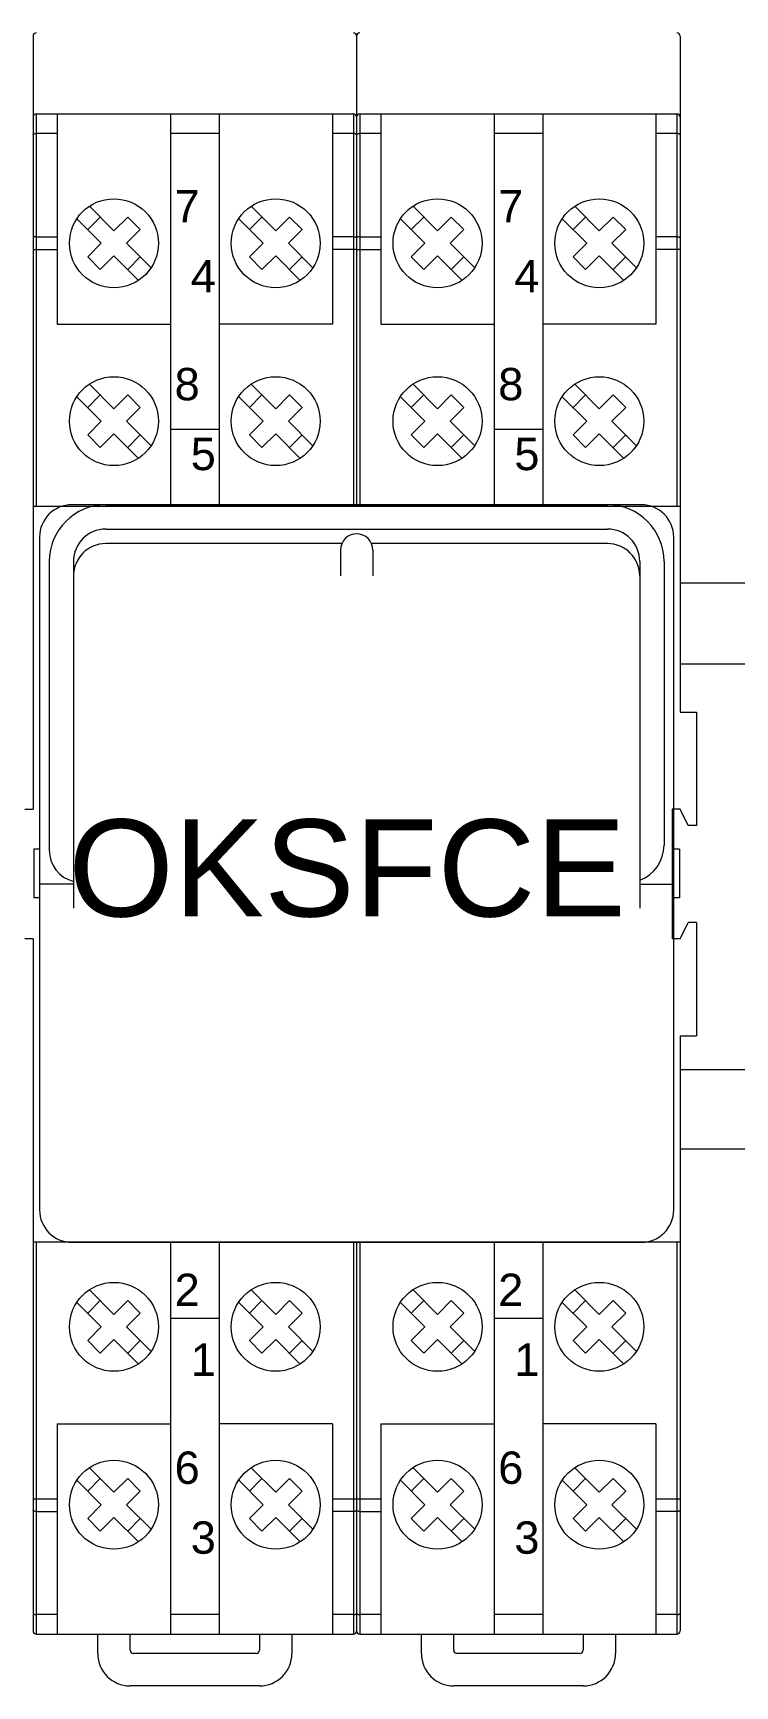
# Model space of a CAD drawing. Header units: millimetres. Extents: x 1359 to 3577, y 1336 to 3557.
# Drawn here: x 2097.3 to 2140.7, y 2063.9 to 2166.1 of the extents above; entities that cross this region are included whole.
import ezdxf

# ---------------------------------------------------------------- set-up
doc = ezdxf.new("R2010")
doc.units = ezdxf.units.MM
doc.set_wipeout_variables(frame=1)
doc.layers.add('000-PI-Oprema', color=30, linetype='Continuous', lineweight=5)
doc.layers.add('002-PI-Kabelska kanalica', color=150, linetype='Continuous')
doc.styles.get("Standard").update_dxf_attribs({"font": 'arial.ttf'})

msp = doc.modelspace()

# ---------------------------------------------------------------- linework, layer by layer
at = {"layer": '000-PI-Oprema', "color": 0, "linetype": 'ByBlock', "lineweight": 0}
for p, q in [((2097.53, 2161.06), (2117.13, 2161.06)), ((2098.83, 2161.06), (2098.83, 2148.06)), ((2115.83, 2161.06), (2115.83, 2148.06)), ((2117.53, 2161.06), (2137.13, 2161.06)), ((2118.83, 2161.06), (2118.83, 2148.06)), ((2135.83, 2161.06), (2135.83, 2148.06)), ((2098.83, 2159.84), (2097.53, 2159.84)), ((2108.83, 2159.84), (2105.83, 2159.84)), ((2117.13, 2159.84), (2115.83, 2159.84)), ((2118.83, 2159.84), (2117.53, 2159.84)), ((2128.83, 2159.84), (2125.83, 2159.84)), ((2137.13, 2159.84), (2135.83, 2159.84)), ((2100.04, 2154.57), (2101.55, 2153.06)), ((2100.71, 2153.9), (2101.48, 2154.68)), ((2100.82, 2155.35), (2102.33, 2153.83)), ((2102.33, 2153.83), (2103.18, 2154.68)), ((2103.18, 2154.68), (2103.96, 2153.9)), ((2110.04, 2154.57), (2111.55, 2153.06)), ((2110.71, 2153.9), (2111.48, 2154.68)), ((2110.82, 2155.35), (2112.33, 2153.83)), ((2112.33, 2153.83), (2113.18, 2154.68)), ((2113.18, 2154.68), (2113.96, 2153.9)), ((2120.04, 2154.57), (2121.55, 2153.06)), ((2120.71, 2153.9), (2121.48, 2154.68)), ((2120.82, 2155.35), (2122.33, 2153.83)), ((2122.33, 2153.83), (2123.18, 2154.68)), ((2123.18, 2154.68), (2123.96, 2153.9)), ((2130.04, 2154.57), (2131.55, 2153.06)), ((2130.71, 2153.9), (2131.48, 2154.68)), ((2130.82, 2155.35), (2132.33, 2153.83)), ((2132.33, 2153.83), (2133.18, 2154.68)), ((2133.18, 2154.68), (2133.96, 2153.9)), ((2097.53, 2153.46), (2098.83, 2153.46)), ((2103.11, 2153.06), (2103.96, 2153.9)), ((2113.11, 2153.06), (2113.96, 2153.9)), ((2117.13, 2153.46), (2115.83, 2153.46)), ((2117.53, 2153.46), (2118.83, 2153.46)), ((2123.11, 2153.06), (2123.96, 2153.9)), ((2133.11, 2153.06), (2133.96, 2153.9)), ((2137.13, 2153.46), (2135.83, 2153.46)), ((2097.33, 2152.68), (2098.83, 2152.68)), ((2100.71, 2152.21), (2101.55, 2153.06)), ((2103.11, 2153.06), (2104.63, 2151.54)), ((2110.71, 2152.21), (2111.55, 2153.06)), ((2113.11, 2153.06), (2114.63, 2151.54)), ((2117.33, 2152.68), (2115.83, 2152.68)), ((2117.33, 2152.68), (2118.83, 2152.68)), ((2120.71, 2152.21), (2121.55, 2153.06)), ((2123.11, 2153.06), (2124.63, 2151.54)), ((2130.71, 2152.21), (2131.55, 2153.06)), ((2133.11, 2153.06), (2134.63, 2151.54)), ((2137.33, 2152.68), (2135.83, 2152.68)), ((2100.71, 2152.21), (2101.48, 2151.43)), ((2101.48, 2151.43), (2102.33, 2152.28)), ((2102.33, 2152.28), (2103.85, 2150.76)), ((2103.18, 2151.43), (2103.96, 2152.21)), ((2110.71, 2152.21), (2111.48, 2151.43)), ((2111.48, 2151.43), (2112.33, 2152.28)), ((2112.33, 2152.28), (2113.85, 2150.76)), ((2113.18, 2151.43), (2113.96, 2152.21)), ((2120.71, 2152.21), (2121.48, 2151.43)), ((2121.48, 2151.43), (2122.33, 2152.28)), ((2122.33, 2152.28), (2123.85, 2150.76)), ((2123.18, 2151.43), (2123.96, 2152.21)), ((2130.71, 2152.21), (2131.48, 2151.43)), ((2131.48, 2151.43), (2132.33, 2152.28)), ((2132.33, 2152.28), (2133.85, 2150.76)), ((2133.18, 2151.43), (2133.96, 2152.21)), ((2098.83, 2148.06), (2105.83, 2148.06)), ((2115.83, 2148.06), (2108.83, 2148.06)), ((2118.83, 2148.06), (2125.83, 2148.06)), ((2135.83, 2148.06), (2128.83, 2148.06)), ((2100.82, 2144.35), (2102.33, 2142.83)), ((2110.82, 2144.35), (2112.33, 2142.83)), ((2120.82, 2144.35), (2122.33, 2142.83)), ((2130.82, 2144.35), (2132.33, 2142.83)), ((2100.04, 2143.57), (2101.55, 2142.06)), ((2100.71, 2142.9), (2101.48, 2143.68)), ((2102.33, 2142.83), (2103.18, 2143.68)), ((2103.18, 2143.68), (2103.96, 2142.9)), ((2110.04, 2143.57), (2111.55, 2142.06)), ((2110.71, 2142.9), (2111.48, 2143.68)), ((2112.33, 2142.83), (2113.18, 2143.68)), ((2113.18, 2143.68), (2113.96, 2142.9)), ((2120.04, 2143.57), (2121.55, 2142.06)), ((2120.71, 2142.9), (2121.48, 2143.68)), ((2122.33, 2142.83), (2123.18, 2143.68)), ((2123.18, 2143.68), (2123.96, 2142.9)), ((2130.04, 2143.57), (2131.55, 2142.06)), ((2130.71, 2142.9), (2131.48, 2143.68)), ((2132.33, 2142.83), (2133.18, 2143.68)), ((2133.18, 2143.68), (2133.96, 2142.9)), ((2103.11, 2142.06), (2103.96, 2142.9)), ((2113.11, 2142.06), (2113.96, 2142.9)), ((2123.11, 2142.06), (2123.96, 2142.9)), ((2133.11, 2142.06), (2133.96, 2142.9)), ((2100.71, 2141.21), (2101.55, 2142.06)), ((2100.71, 2141.21), (2101.48, 2140.43)), ((2101.48, 2140.43), (2102.33, 2141.28)), ((2102.33, 2141.28), (2103.85, 2139.76)), ((2103.11, 2142.06), (2104.63, 2140.54)), ((2103.18, 2140.43), (2103.96, 2141.21)), ((2108.83, 2141.54), (2105.83, 2141.54)), ((2110.71, 2141.21), (2111.55, 2142.06)), ((2110.71, 2141.21), (2111.48, 2140.43)), ((2111.48, 2140.43), (2112.33, 2141.28)), ((2112.33, 2141.28), (2113.85, 2139.76)), ((2113.11, 2142.06), (2114.63, 2140.54)), ((2113.18, 2140.43), (2113.96, 2141.21)), ((2120.71, 2141.21), (2121.55, 2142.06)), ((2120.71, 2141.21), (2121.48, 2140.43)), ((2121.48, 2140.43), (2122.33, 2141.28)), ((2122.33, 2141.28), (2123.85, 2139.76)), ((2123.11, 2142.06), (2124.63, 2140.54)), ((2123.18, 2140.43), (2123.96, 2141.21)), ((2128.83, 2141.54), (2125.83, 2141.54)), ((2130.71, 2141.21), (2131.55, 2142.06)), ((2130.71, 2141.21), (2131.48, 2140.43)), ((2131.48, 2140.43), (2132.33, 2141.28)), ((2132.33, 2141.28), (2133.85, 2139.76)), ((2133.11, 2142.06), (2134.63, 2140.54)), ((2133.18, 2140.43), (2133.96, 2141.21)), ((2138.33, 2124.06), (2138.33, 2117.06)), ((2138.33, 2111.06), (2138.33, 2104.06)), ((2100.82, 2088.35), (2102.33, 2086.83)), ((2110.82, 2088.35), (2112.33, 2086.83)), ((2120.82, 2088.35), (2122.33, 2086.83)), ((2130.82, 2088.35), (2132.33, 2086.83)), ((2100.04, 2087.57), (2101.55, 2086.06)), ((2100.71, 2086.9), (2101.48, 2087.68)), ((2102.33, 2086.83), (2103.18, 2087.68)), ((2103.18, 2087.68), (2103.96, 2086.9)), ((2110.04, 2087.57), (2111.55, 2086.06)), ((2110.71, 2086.9), (2111.48, 2087.68)), ((2112.33, 2086.83), (2113.18, 2087.68)), ((2113.18, 2087.68), (2113.96, 2086.9)), ((2120.04, 2087.57), (2121.55, 2086.06)), ((2120.71, 2086.9), (2121.48, 2087.68)), ((2122.33, 2086.83), (2123.18, 2087.68)), ((2123.18, 2087.68), (2123.96, 2086.9)), ((2130.04, 2087.57), (2131.55, 2086.06)), ((2130.71, 2086.9), (2131.48, 2087.68)), ((2132.33, 2086.83), (2133.18, 2087.68)), ((2133.18, 2087.68), (2133.96, 2086.9)), ((2100.71, 2085.21), (2101.55, 2086.06)), ((2103.11, 2086.06), (2103.96, 2086.9)), ((2103.11, 2086.06), (2104.63, 2084.54)), ((2108.83, 2086.57), (2105.83, 2086.57)), ((2110.71, 2085.21), (2111.55, 2086.06)), ((2113.11, 2086.06), (2113.96, 2086.9)), ((2113.11, 2086.06), (2114.63, 2084.54)), ((2120.71, 2085.21), (2121.55, 2086.06)), ((2123.11, 2086.06), (2123.96, 2086.9)), ((2123.11, 2086.06), (2124.63, 2084.54)), ((2128.83, 2086.57), (2125.83, 2086.57)), ((2130.71, 2085.21), (2131.55, 2086.06)), ((2133.11, 2086.06), (2133.96, 2086.9)), ((2133.11, 2086.06), (2134.63, 2084.54)), ((2100.71, 2085.21), (2101.48, 2084.43)), ((2101.48, 2084.43), (2102.33, 2085.28)), ((2102.33, 2085.28), (2103.85, 2083.76)), ((2103.18, 2084.43), (2103.96, 2085.21)), ((2110.71, 2085.21), (2111.48, 2084.43)), ((2111.48, 2084.43), (2112.33, 2085.28)), ((2112.33, 2085.28), (2113.85, 2083.76)), ((2113.18, 2084.43), (2113.96, 2085.21)), ((2120.71, 2085.21), (2121.48, 2084.43)), ((2121.48, 2084.43), (2122.33, 2085.28)), ((2122.33, 2085.28), (2123.85, 2083.76)), ((2123.18, 2084.43), (2123.96, 2085.21)), ((2130.71, 2085.21), (2131.48, 2084.43)), ((2131.48, 2084.43), (2132.33, 2085.28)), ((2132.33, 2085.28), (2133.85, 2083.76)), ((2133.18, 2084.43), (2133.96, 2085.21)), ((2098.83, 2080.06), (2098.83, 2067.06)), ((2098.83, 2080.06), (2105.83, 2080.06)), ((2115.83, 2080.06), (2108.83, 2080.06)), ((2115.83, 2080.06), (2115.83, 2067.06)), ((2118.83, 2080.06), (2118.83, 2067.06)), ((2118.83, 2080.06), (2125.83, 2080.06)), ((2135.83, 2080.06), (2128.83, 2080.06)), ((2135.83, 2080.06), (2135.83, 2067.06)), ((2100.82, 2077.35), (2102.33, 2075.83)), ((2110.82, 2077.35), (2112.33, 2075.83)), ((2120.82, 2077.35), (2122.33, 2075.83)), ((2130.82, 2077.35), (2132.33, 2075.83)), ((2100.04, 2076.57), (2101.55, 2075.06)), ((2100.71, 2075.9), (2101.48, 2076.68)), ((2102.33, 2075.83), (2103.18, 2076.68)), ((2103.11, 2075.06), (2103.96, 2075.9)), ((2103.18, 2076.68), (2103.96, 2075.9)), ((2110.04, 2076.57), (2111.55, 2075.06)), ((2110.71, 2075.9), (2111.48, 2076.68)), ((2112.33, 2075.83), (2113.18, 2076.68)), ((2113.11, 2075.06), (2113.96, 2075.9)), ((2113.18, 2076.68), (2113.96, 2075.9)), ((2120.04, 2076.57), (2121.55, 2075.06)), ((2120.71, 2075.9), (2121.48, 2076.68)), ((2122.33, 2075.83), (2123.18, 2076.68)), ((2123.11, 2075.06), (2123.96, 2075.9)), ((2123.18, 2076.68), (2123.96, 2075.9)), ((2130.04, 2076.57), (2131.55, 2075.06)), ((2130.71, 2075.9), (2131.48, 2076.68)), ((2132.33, 2075.83), (2133.18, 2076.68)), ((2133.11, 2075.06), (2133.96, 2075.9)), ((2133.18, 2076.68), (2133.96, 2075.9)), ((2097.33, 2075.43), (2098.83, 2075.43)), ((2100.71, 2074.21), (2101.55, 2075.06)), ((2103.11, 2075.06), (2104.63, 2073.54)), ((2110.71, 2074.21), (2111.55, 2075.06)), ((2113.11, 2075.06), (2114.63, 2073.54)), ((2115.83, 2075.43), (2117.33, 2075.43)), ((2117.33, 2075.43), (2118.83, 2075.43)), ((2120.71, 2074.21), (2121.55, 2075.06)), ((2123.11, 2075.06), (2124.63, 2073.54)), ((2130.71, 2074.21), (2131.55, 2075.06)), ((2133.11, 2075.06), (2134.63, 2073.54)), ((2135.83, 2075.43), (2137.33, 2075.43)), ((2097.53, 2074.65), (2098.83, 2074.65)), ((2100.71, 2074.21), (2101.48, 2073.43)), ((2101.48, 2073.43), (2102.33, 2074.28)), ((2102.33, 2074.28), (2103.85, 2072.76)), ((2103.18, 2073.43), (2103.96, 2074.21)), ((2110.71, 2074.21), (2111.48, 2073.43)), ((2111.48, 2073.43), (2112.33, 2074.28)), ((2112.33, 2074.28), (2113.85, 2072.76)), ((2113.18, 2073.43), (2113.96, 2074.21)), ((2117.13, 2074.65), (2115.83, 2074.65)), ((2117.53, 2074.65), (2118.83, 2074.65)), ((2120.71, 2074.21), (2121.48, 2073.43)), ((2121.48, 2073.43), (2122.33, 2074.28)), ((2122.33, 2074.28), (2123.85, 2072.76)), ((2123.18, 2073.43), (2123.96, 2074.21)), ((2130.71, 2074.21), (2131.48, 2073.43)), ((2131.48, 2073.43), (2132.33, 2074.28)), ((2132.33, 2074.28), (2133.85, 2072.76)), ((2133.18, 2073.43), (2133.96, 2074.21)), ((2137.13, 2074.65), (2135.83, 2074.65)), ((2098.83, 2068.27), (2097.53, 2068.27)), ((2108.83, 2068.27), (2105.83, 2068.27)), ((2117.13, 2068.27), (2115.83, 2068.27)), ((2118.83, 2068.27), (2117.53, 2068.27)), ((2128.83, 2068.27), (2125.83, 2068.27)), ((2137.13, 2068.27), (2135.83, 2068.27)), ((2097.53, 2067.06), (2117.13, 2067.06)), ((2101.33, 2065.86), (2101.33, 2067.06)), ((2103.33, 2066.06), (2103.33, 2067.06)), ((2103.33, 2066.06), (2103.33, 2067.06)), ((2111.33, 2067.06), (2111.33, 2066.06)), ((2111.33, 2067.06), (2111.33, 2066.06)), ((2113.33, 2067.06), (2113.33, 2065.86)), ((2117.53, 2067.06), (2137.13, 2067.06)), ((2121.33, 2065.86), (2121.33, 2067.06)), ((2123.33, 2066.06), (2123.33, 2067.06)), ((2131.33, 2067.06), (2131.33, 2066.06)), ((2133.33, 2067.06), (2133.33, 2065.86)), ((2111.13, 2065.86), (2103.53, 2065.86)), ((2111.13, 2065.86), (2103.53, 2065.86)), ((2131.13, 2065.86), (2123.53, 2065.86)), ((2111.33, 2063.86), (2103.33, 2063.86)), ((2131.33, 2063.86), (2123.33, 2063.86))]:
    msp.add_line(p, q, dxfattribs=at)
for points in [[(2097.33, 2159.76), (2097.33, 2159.77), (2097.34, 2159.78), (2097.35, 2159.79), (2097.36, 2159.8), (2097.37, 2159.81), (2097.39, 2159.82), (2097.41, 2159.82), (2097.43, 2159.83), (2097.46, 2159.84), (2097.48, 2159.84), (2097.51, 2159.84), (2097.53, 2159.84)], [(2117.33, 2159.76), (2117.33, 2159.77), (2117.33, 2159.78), (2117.32, 2159.79), (2117.31, 2159.8), (2117.29, 2159.81), (2117.27, 2159.82), (2117.25, 2159.82), (2117.23, 2159.83), (2117.21, 2159.84), (2117.18, 2159.84), (2117.16, 2159.84), (2117.13, 2159.84)], [(2117.33, 2159.76), (2117.33, 2159.77), (2117.34, 2159.78), (2117.35, 2159.79), (2117.36, 2159.8), (2117.37, 2159.81), (2117.39, 2159.82), (2117.41, 2159.82), (2117.43, 2159.83), (2117.46, 2159.84), (2117.48, 2159.84), (2117.51, 2159.84), (2117.53, 2159.84)], [(2137.33, 2159.76), (2137.33, 2159.77), (2137.33, 2159.78), (2137.32, 2159.79), (2137.31, 2159.8), (2137.29, 2159.81), (2137.27, 2159.82), (2137.25, 2159.82), (2137.23, 2159.83), (2137.21, 2159.84), (2137.18, 2159.84), (2137.16, 2159.84), (2137.13, 2159.84)], [(2097.53, 2153.46), (2097.51, 2153.46), (2097.48, 2153.46), (2097.46, 2153.46), (2097.43, 2153.45), (2097.41, 2153.45), (2097.39, 2153.44), (2097.37, 2153.43), (2097.36, 2153.42), (2097.35, 2153.42), (2097.34, 2153.41), (2097.33, 2153.4), (2097.33, 2153.39)], [(2117.13, 2153.46), (2117.16, 2153.46), (2117.18, 2153.46), (2117.21, 2153.46), (2117.23, 2153.45), (2117.25, 2153.45), (2117.27, 2153.44), (2117.29, 2153.43), (2117.31, 2153.42), (2117.32, 2153.42), (2117.33, 2153.41), (2117.33, 2153.4), (2117.33, 2153.39)], [(2117.53, 2153.46), (2117.51, 2153.46), (2117.48, 2153.46), (2117.46, 2153.46), (2117.43, 2153.45), (2117.41, 2153.45), (2117.39, 2153.44), (2117.37, 2153.43), (2117.36, 2153.42), (2117.35, 2153.42), (2117.34, 2153.41), (2117.33, 2153.4), (2117.33, 2153.39)], [(2137.13, 2153.46), (2137.16, 2153.46), (2137.18, 2153.46), (2137.21, 2153.46), (2137.23, 2153.45), (2137.25, 2153.45), (2137.27, 2153.44), (2137.29, 2153.43), (2137.31, 2153.42), (2137.32, 2153.42), (2137.33, 2153.41), (2137.33, 2153.4), (2137.33, 2153.39)], [(2097.53, 2074.65), (2097.51, 2074.65), (2097.48, 2074.65), (2097.46, 2074.65), (2097.43, 2074.66), (2097.41, 2074.66), (2097.39, 2074.67), (2097.37, 2074.68), (2097.36, 2074.69), (2097.35, 2074.7), (2097.34, 2074.71), (2097.33, 2074.72), (2097.33, 2074.73)], [(2117.33, 2074.73), (2117.33, 2074.72), (2117.33, 2074.71), (2117.32, 2074.7), (2117.31, 2074.69), (2117.29, 2074.68), (2117.27, 2074.67), (2117.25, 2074.66), (2117.23, 2074.66), (2117.21, 2074.65), (2117.18, 2074.65), (2117.16, 2074.65), (2117.13, 2074.65)], [(2117.53, 2074.65), (2117.51, 2074.65), (2117.48, 2074.65), (2117.46, 2074.65), (2117.43, 2074.66), (2117.41, 2074.66), (2117.39, 2074.67), (2117.37, 2074.68), (2117.36, 2074.69), (2117.35, 2074.7), (2117.34, 2074.71), (2117.33, 2074.72), (2117.33, 2074.73)], [(2137.33, 2074.73), (2137.33, 2074.72), (2137.33, 2074.71), (2137.32, 2074.7), (2137.31, 2074.69), (2137.29, 2074.68), (2137.27, 2074.67), (2137.25, 2074.66), (2137.23, 2074.66), (2137.21, 2074.65), (2137.18, 2074.65), (2137.16, 2074.65), (2137.13, 2074.65)], [(2097.33, 2068.35), (2097.33, 2068.34), (2097.34, 2068.33), (2097.35, 2068.32), (2097.36, 2068.31), (2097.37, 2068.3), (2097.39, 2068.29), (2097.41, 2068.29), (2097.43, 2068.28), (2097.46, 2068.28), (2097.48, 2068.27), (2097.51, 2068.27), (2097.53, 2068.27)], [(2117.13, 2068.27), (2117.16, 2068.27), (2117.18, 2068.27), (2117.21, 2068.28), (2117.23, 2068.28), (2117.25, 2068.29), (2117.27, 2068.29), (2117.29, 2068.3), (2117.31, 2068.31), (2117.32, 2068.32), (2117.33, 2068.33), (2117.33, 2068.34), (2117.33, 2068.35)], [(2117.33, 2068.35), (2117.33, 2068.34), (2117.34, 2068.33), (2117.35, 2068.32), (2117.36, 2068.31), (2117.37, 2068.3), (2117.39, 2068.29), (2117.41, 2068.29), (2117.43, 2068.28), (2117.46, 2068.28), (2117.48, 2068.27), (2117.51, 2068.27), (2117.53, 2068.27)], [(2137.13, 2068.27), (2137.16, 2068.27), (2137.18, 2068.27), (2137.21, 2068.28), (2137.23, 2068.28), (2137.25, 2068.29), (2137.27, 2068.29), (2137.29, 2068.3), (2137.31, 2068.31), (2137.32, 2068.32), (2137.33, 2068.33), (2137.33, 2068.34), (2137.33, 2068.35)]]:
    msp.add_lwpolyline(points, dxfattribs=at)
for centre in [(2102.33, 2153.06), (2112.33, 2153.06), (2122.33, 2153.06), (2132.33, 2153.06), (2102.33, 2142.06), (2112.33, 2142.06), (2122.33, 2142.06), (2132.33, 2142.06), (2102.33, 2086.06), (2112.33, 2086.06), (2122.33, 2086.06), (2132.33, 2086.06), (2102.33, 2075.06), (2112.33, 2075.06), (2122.33, 2075.06), (2132.33, 2075.06)]:
    msp.add_circle(centre, 2.75, dxfattribs=at)
for centre, radius, start, end in [((2097.53, 2165.86), 0.2, 90, 180), ((2117.13, 2165.86), 0.2, 0, 90), ((2117.53, 2165.86), 0.2, 90, 180), ((2137.13, 2165.86), 0.2, 0, 90), ((2097.53, 2160.86), 0.2, 90, 180), ((2117.13, 2160.86), 0.2, 0, 90), ((2117.53, 2160.86), 0.2, 90, 180), ((2137.13, 2160.86), 0.2, 0, 90), ((2097.53, 2067.26), 0.2, 180, 270), ((2117.13, 2067.26), 0.2, 270, 0), ((2117.53, 2067.26), 0.2, 180, 270), ((2137.13, 2067.26), 0.2, 270, 0), ((2103.33, 2065.86), 2, 180, 270), ((2103.53, 2066.06), 0.2, 180, 270), ((2103.53, 2066.06), 0.2, 180, 270), ((2111.13, 2066.06), 0.2, 270, 0), ((2111.13, 2066.06), 0.2, 270, 0), ((2111.33, 2065.86), 2, 270, 0), ((2123.33, 2065.86), 2, 180, 270), ((2123.53, 2066.06), 0.2, 180, 270), ((2131.13, 2066.06), 0.2, 270, 0), ((2131.33, 2065.86), 2, 270, 0)]:
    msp.add_arc(centre, radius, start, end, dxfattribs=at)

# ---------------------------------------------------------------- texts
at = {"layer": '000-PI-Oprema', "color": 0, "linetype": 'ByBlock', "lineweight": 0, "char_height": 1.9995, "width": 2.5471}
for s, insert, attachment_point in [('{\\fArial|b0|i0|c0|p34;7}', (2106.08, 2156.35), 1), ('{\\fArial|b0|i0|c0|p34;7}', (2126.08, 2156.35), 1), ('{\\fArial|b0|i0|c0|p34;4}', (2108.63, 2152.03), 3), ('{\\fArial|b0|i0|c0|p34;4}', (2128.63, 2152.03), 3), ('{\\fArial|b0|i0|c0|p34;8}', (2106.08, 2145.35), 1), ('{\\fArial|b0|i0|c0|p34;8}', (2126.08, 2145.35), 1), ('{\\fArial|b0|i0|c0|p34;5}', (2108.63, 2141.03), 3), ('{\\fArial|b0|i0|c0|p34;5}', (2128.63, 2141.03), 3), ('{\\fArial|b0|i0|c0|p34;2}', (2106.08, 2089.35), 1), ('{\\fArial|b0|i0|c0|p34;2}', (2126.08, 2089.35), 1), ('{\\fArial|b0|i0|c0|p34;1}', (2108.63, 2085.03), 3), ('{\\fArial|b0|i0|c0|p34;1}', (2128.63, 2085.03), 3), ('{\\fArial|b0|i0|c0|p34;6}', (2106.08, 2078.35), 1), ('{\\fArial|b0|i0|c0|p34;6}', (2126.08, 2078.35), 1), ('{\\fArial|b0|i0|c0|p34;3}', (2108.63, 2074.03), 3), ('{\\fArial|b0|i0|c0|p34;3}', (2128.63, 2074.03), 3)]:
    msp.add_mtext(s, dxfattribs=dict(at, insert=insert, attachment_point=attachment_point))

# ---------------------------------------------------------------- wipeouts: each hides what was drawn before it
at = {"color": 0, "linetype": 'ByBlock', "lineweight": 0}
msp.add_wipeout([(2097.33, 2136.81), (2137.33, 2136.81), (2137.33, 2091.31), (2097.33, 2091.31)], dxfattribs=at).dxf.layer = '000-PI-Oprema'

# ---------------------------------------------------------------- next in the draw order: linework, layer by layer
at = {"layer": '000-PI-Oprema', "color": 0, "linetype": 'ByBlock', "lineweight": 0}
for p, q in [((2097.33, 2165.86), (2097.33, 2118.06)), ((2117.33, 2165.86), (2117.33, 2136.81)), ((2137.33, 2165.86), (2137.33, 2124.06)), ((2097.53, 2161.06), (2097.53, 2136.81)), ((2105.83, 2161.06), (2105.83, 2136.81)), ((2108.83, 2161.06), (2108.83, 2136.81)), ((2117.13, 2161.06), (2117.13, 2136.81)), ((2117.53, 2161.06), (2117.53, 2136.81)), ((2125.83, 2161.06), (2125.83, 2136.81)), ((2128.83, 2161.06), (2128.83, 2136.81)), ((2137.13, 2161.06), (2137.13, 2136.81)), ((2097.33, 2136.81), (2117.33, 2136.81)), ((2134.93, 2136.89), (2099.73, 2136.89)), ((2101.83, 2136.89), (2132.83, 2136.89)), ((2117.33, 2136.81), (2137.33, 2136.81)), ((2101.83, 2135.39), (2132.83, 2135.39)), ((2097.73, 2134.89), (2097.73, 2093.29)), ((2116.42, 2134.49), (2101.83, 2134.49)), ((2116.33, 2134.09), (2116.33, 2132.49)), ((2132.83, 2134.49), (2118.25, 2134.49)), ((2118.33, 2134.09), (2118.33, 2132.49)), ((2136.93, 2093.29), (2136.93, 2134.89)), ((2098.33, 2133.39), (2098.33, 2115.54)), ((2099.83, 2133.39), (2099.83, 2115.54)), ((2134.83, 2133.39), (2134.83, 2115.84)), ((2136.33, 2133.39), (2136.33, 2115.84)), ((2099.83, 2132.49), (2099.83, 2111.94)), ((2134.83, 2132.49), (2134.83, 2111.94)), ((2137.33, 2124.06), (2138.33, 2124.06)), ((2096.83, 2118.06), (2097.33, 2118.06)), ((2136.83, 2118.06), (2136.83, 2110.06)), ((2137.33, 2118.06), (2136.83, 2118.06)), ((2137.83, 2117.06), (2137.33, 2118.06)), ((2138.33, 2117.06), (2137.83, 2117.06)), ((2097.38, 2115.59), (2097.38, 2112.59)), ((2097.73, 2115.59), (2097.38, 2115.59)), ((2137.28, 2115.59), (2136.93, 2115.59)), ((2137.28, 2115.59), (2137.28, 2112.59)), ((2097.73, 2112.59), (2097.38, 2112.59)), ((2099.83, 2113.44), (2097.73, 2113.44)), ((2134.83, 2113.44), (2136.93, 2113.44)), ((2137.28, 2112.59), (2136.93, 2112.59)), ((2137.33, 2110.06), (2137.83, 2111.06)), ((2138.33, 2111.06), (2137.83, 2111.06)), ((2097.33, 2110.06), (2096.83, 2110.06)), ((2097.33, 2110.06), (2097.33, 2067.26)), ((2137.33, 2110.06), (2136.83, 2110.06)), ((2137.33, 2104.06), (2137.33, 2067.26)), ((2137.33, 2104.06), (2138.33, 2104.06)), ((2097.33, 2091.31), (2117.33, 2091.31)), ((2097.53, 2091.31), (2097.53, 2067.06)), ((2099.73, 2091.29), (2134.93, 2091.29)), ((2105.83, 2091.31), (2105.83, 2067.06)), ((2108.83, 2091.31), (2108.83, 2067.06)), ((2117.13, 2091.31), (2117.13, 2067.06)), ((2117.33, 2091.31), (2137.33, 2091.31)), ((2117.33, 2091.31), (2117.33, 2067.26)), ((2117.53, 2091.31), (2117.53, 2067.06)), ((2125.83, 2091.31), (2125.83, 2067.06)), ((2128.83, 2091.31), (2128.83, 2067.06)), ((2137.13, 2091.31), (2137.13, 2067.06))]:
    msp.add_line(p, q, dxfattribs=at)
for centre, radius, start, end in [((2099.73, 2134.89), 2, 90, 180), ((2101.83, 2133.39), 3.5, 90, 180), ((2132.83, 2133.39), 3.5, 0, 90), ((2134.93, 2134.89), 2, 0, 90), ((2101.83, 2133.39), 2, 90, 180), ((2117.33, 2134.09), 1, 0, 180), ((2132.83, 2133.39), 2, 0, 90), ((2101.83, 2132.49), 2, 90, 180), ((2132.83, 2132.49), 2, 0, 90), ((2100.33, 2115.54), 2, 180, 255.5225), ((2134.03, 2115.84), 2.3, 290.3544, 0), ((2099.73, 2093.29), 2, 180, 270), ((2134.93, 2093.29), 2, 270, 0)]:
    msp.add_arc(centre, radius, start, end, dxfattribs=at)
at = {"layer": '002-PI-Kabelska kanalica', "color": 0, "linetype": 'ByBlock', "lineweight": 0, "ltscale": 0.25}
for p, q in [((2137.33, 2132.06), (2142.33, 2132.07)), ((2137.33, 2127.06), (2142.33, 2127.06)), ((2137.33, 2101.97), (2142.33, 2101.97)), ((2137.33, 2097.06), (2142.33, 2097.06))]:
    msp.add_line(p, q, dxfattribs=at)

# ---------------------------------------------------------------- next in the draw order: texts
at = {"layer": '000-PI-Oprema', "color": 0, "linetype": 'ByBlock', "lineweight": 0, "insert": (2116.74, 2114.39), "char_height": 6, "attachment_point": 5}
msp.add_mtext_dynamic_manual_height_columns('{\\fArial|b0|i0|c238|p34;OK}S{\\fArial|b0|i0|c238|p34;FC}E', width=44.995, gutter_width=1, heights=[10], dxfattribs=at)

doc.saveas('drawing.dxf')
